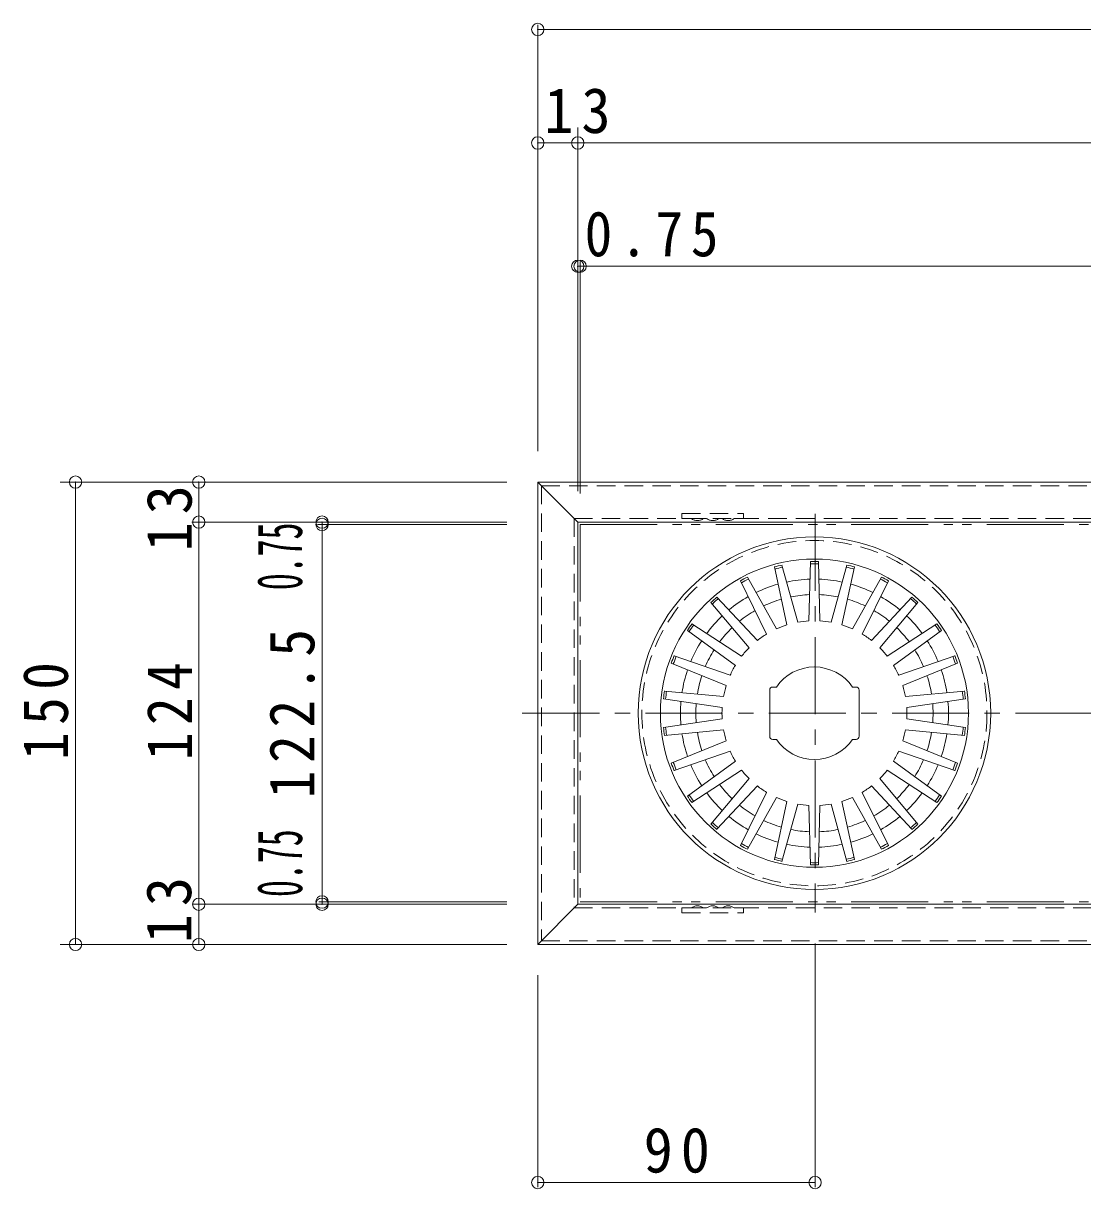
# Model space of a CAD drawing. Units: millimetres at full size, sheet at 1:5; details may follow other scales. Extents: x -856 to 920, y -699 to 563.
# Drawn here: x -856 to -512.2, y 74.3 to 452.3 of the extents above; entities that cross this region are included whole.
import ezdxf
from ezdxf.enums import TextEntityAlignment as Align

# ---------------------------------------------------------------- set-up
doc = ezdxf.new("R2010")
doc.units = ezdxf.units.MM
doc.header["$LTSCALE"] = 5
doc.header["$PDMODE"] = 32
doc.header["$PDSIZE"] = 4
for name, pattern in [('CHAIN1', [8, 5, -1, 1, -1]), ('DASHED1', [1.8, 1.2, -0.6]), ('DOUBLE_CHAIN1', [8.8, 5, -1, 0.6, -0.6, 0.6, -1])]:
    doc.linetypes.add(name, pattern=pattern)
for name, color, linetype, lineweight in [('B-0', 4, 'CHAIN1', 5), ('B-1', 2, 'Continuous', 5), ('B-2', 3, 'Continuous', 5), ('B-4', 7, 'Continuous', 5), ('B-9', 6, 'Continuous', 5), ('B-A', 1, 'DASHED1', 5)]:
    doc.layers.add(name, color=color, linetype=linetype, lineweight=lineweight)
doc.styles.add('ＭＳ ゴシック', font='')
doc.styles.get('ＭＳ ゴシック').set_extended_font_data('MS Gothic')

msp = doc.modelspace()

# ---------------------------------------------------------------- linework, layer by layer
at = {"layer": 'B-0'}
for p, q in [((-599.08, 293.219), (-599.08, 163.819)), ((-694.08, 228.519), (-84.08, 228.519))]:
    msp.add_line(p, q, dxfattribs=at)
at = {"layer": 'B-1', "linetype": 'DOUBLE_CHAIN1'}
for p, q in [((-675.33, 289.769), (-425.463, 289.769)), ((-675.33, 289.769), (-675.33, 167.269)), ((-675.33, 167.269), (-496.863, 167.269))]:
    msp.add_line(p, q, dxfattribs=at)
at = {"layer": 'B-2'}
for p, q in [((-689.08, 303.519), (-89.08, 303.519)), ((-676.08, 290.519), (-689.08, 303.519)), ((-689.08, 303.519), (-689.08, 153.519)), ((-676.08, 290.519), (-102.08, 290.519)), ((-676.08, 290.519), (-676.08, 166.519)), ((-676.08, 166.519), (-689.08, 153.519)), ((-676.08, 166.519), (-102.08, 166.519)), ((-689.08, 153.519), (-89.08, 153.519))]:
    msp.add_line(p, q, dxfattribs=at)
at = {"layer": 'B-2', "linetype": 'DASHED1'}
for p, q in [((-687.88, 302.319), (-90.28, 302.319)), ((-687.88, 302.319), (-687.88, 154.719)), ((-677.28, 291.719), (-100.88, 291.719)), ((-677.28, 291.719), (-677.28, 165.319)), ((-677.28, 165.319), (-100.88, 165.319)), ((-687.88, 154.719), (-90.28, 154.719))]:
    msp.add_line(p, q, dxfattribs=at)
at = {"layer": 'B-2'}
msp.add_circle((-599.28, 228.519), 57.2, dxfattribs=at)
at = {"layer": 'B-2', "linetype": 'DASHED1'}
msp.add_circle((-599.28, 228.519), 56, dxfattribs=at)
at = {"layer": 'B-4'}
for p, q in [((-689.08, 451.848), (-689.08, 313.519)), ((-689.08, 450.348), (-89.08, 450.348)), ((-689.08, 313.519), (-689.08, 418.519)), ((-676.08, 313.519), (-676.08, 418.519)), ((-676.08, 413.519), (-689.08, 413.519)), ((-676.08, 415.019), (-676.08, 300.519)), ((-676.08, 413.519), (-102.08, 413.519)), ((-676.08, 300.519), (-676.08, 378.519)), ((-675.33, 375.019), (-675.33, 299.769)), ((-675.33, 373.519), (-676.08, 373.519)), ((-675.33, 373.519), (-660.33, 373.519)), ((-675.33, 373.519), (-102.83, 373.519)), ((-699.08, 303.519), (-844.08, 303.519)), ((-839.08, 303.519), (-839.08, 153.519)), ((-699.08, 303.519), (-804.08, 303.519)), ((-799.08, 290.519), (-799.08, 303.519)), ((-699.08, 290.519), (-801.377, 290.519)), ((-699.08, 290.519), (-800.531, 290.519)), ((-699.08, 290.519), (-764.08, 290.519)), ((-699.08, 289.769), (-760.597, 289.769)), ((-699.08, 289.769), (-760.376, 289.769)), ((-759.08, 289.769), (-759.08, 290.519)), ((-759.08, 167.269), (-759.08, 289.769)), ((-759.08, 289.769), (-759.08, 274.769)), ((-759.08, 167.269), (-759.08, 182.269)), ((-699.08, 166.519), (-801.097, 166.519)), ((-699.08, 166.519), (-764.08, 166.519)), ((-699.08, 167.269), (-760.101, 167.269)), ((-759.08, 166.519), (-759.08, 167.269)), ((-699.08, 153.519), (-844.08, 153.519)), ((-699.08, 153.519), (-804.08, 153.519)), ((-599.08, 74.751), (-599.08, 153.819)), ((-689.08, 74.751), (-689.08, 143.519)), ((-689.08, 76.251), (-599.08, 76.251))]:
    msp.add_line(p, q, dxfattribs=at)
msp.add_lwpolyline([(-799.08, 153.519), (-799.08, 166.519), (-799.08, 290.519)], dxfattribs=at)
for p in [(-689.08, 450.348), (-689.08, 413.519), (-676.08, 413.519), (-676.08, 373.519), (-675.33, 373.519), (-839.08, 303.519), (-799.08, 303.519), (-799.08, 290.519), (-759.08, 290.519), (-759.08, 289.769), (-799.08, 166.519), (-759.08, 167.269), (-759.08, 166.519), (-839.08, 153.519), (-799.08, 153.519), (-689.08, 76.251), (-599.08, 76.251)]:
    msp.add_point(p, dxfattribs=at)
at = {"layer": 'B-9'}
for p, q in [((-609.807, 276.58), (-604.699, 258.026)), ((-601.08, 258.465), (-600.561, 277.702)), ((-597.999, 277.702), (-597.48, 258.465)), ((-593.861, 258.026), (-588.754, 276.58)), ((-621.003, 272.664), (-611.603, 255.871)), ((-608.194, 257.164), (-612.294, 275.967)), ((-586.266, 275.967), (-590.366, 257.164)), ((-586.957, 255.871), (-577.558, 272.664)), ((-614.791, 254.198), (-623.271, 271.473)), ((-575.289, 271.473), (-583.77, 254.198)), ((-630.936, 266.183), (-617.791, 252.127)), ((-580.77, 252.127), (-567.624, 266.183)), ((-620.485, 249.74), (-632.854, 264.484)), ((-565.707, 264.484), (-578.075, 249.74)), ((-639.03, 257.512), (-622.903, 247.012)), ((-575.658, 247.012), (-559.531, 257.513)), ((-624.948, 244.049), (-640.485, 255.404)), ((-558.075, 255.404), (-573.613, 244.049)), ((-644.813, 247.157), (-626.642, 240.821)), ((-571.919, 240.821), (-553.747, 247.157)), ((-627.919, 237.455), (-645.722, 244.762)), ((-552.839, 244.762), (-570.642, 237.455)), ((-647.951, 235.719), (-628.791, 233.915)), ((-613.78, 221.019), (-613.78, 236.019)), ((-612.78, 237.019), (-611.639, 237.019)), ((-585.78, 237.019), (-586.921, 237.019)), ((-584.78, 221.019), (-584.78, 236.019)), ((-569.77, 233.915), (-550.61, 235.719)), ((-629.225, 230.342), (-648.259, 233.176)), ((-550.301, 233.176), (-569.336, 230.342)), ((-648.259, 223.862), (-629.225, 226.696)), ((-628.791, 223.123), (-647.951, 221.319)), ((-550.61, 221.319), (-569.77, 223.123)), ((-569.336, 226.696), (-550.301, 223.862)), ((-645.722, 212.276), (-627.919, 219.583)), ((-612.78, 220.019), (-611.639, 220.019)), ((-585.78, 220.019), (-586.921, 220.019)), ((-570.642, 219.583), (-552.839, 212.276)), ((-626.642, 216.217), (-644.813, 209.881)), ((-553.747, 209.881), (-571.919, 216.217)), ((-640.485, 201.634), (-624.948, 212.989)), ((-573.613, 212.989), (-558.075, 201.634)), ((-622.903, 210.026), (-639.03, 199.525)), ((-559.531, 199.525), (-575.658, 210.026)), ((-632.854, 192.554), (-620.485, 207.298)), ((-617.791, 204.91), (-630.936, 190.855)), ((-567.624, 190.855), (-580.77, 204.91)), ((-578.075, 207.298), (-565.707, 192.554)), ((-623.271, 185.565), (-614.791, 202.84)), ((-611.603, 201.167), (-621.003, 184.374)), ((-577.558, 184.374), (-586.957, 201.167)), ((-583.77, 202.84), (-575.289, 185.565)), ((-612.294, 181.071), (-608.194, 199.874)), ((-604.699, 199.012), (-609.807, 180.458)), ((-600.561, 179.336), (-601.08, 198.573)), ((-597.48, 198.573), (-597.999, 179.336)), ((-588.754, 180.458), (-593.861, 199.012)), ((-590.366, 199.874), (-586.266, 181.071))]:
    msp.add_line(p, q, dxfattribs=at)
msp.add_circle((-599.28, 228.519), 50, dxfattribs=at)
for centre, radius, start, end in [((-599.28, 228.519), 49.2, 102.31029, 105.382), ((-599.28, 228.519), 49.2, 88.46414, 91.53586), ((-599.28, 228.519), 48.5, 88.46414, 91.53586), ((-599.28, 228.519), 49.2, 74.6181, 77.68982), ((-599.28, 228.519), 49.2, 116.15645, 119.22816), ((-599.28, 228.519), 48.5, 102.31029, 105.382), ((-599.28, 228.519), 48.5, 74.6181, 77.68982), ((-599.28, 228.519), 49.2, 60.77194, 63.84366), ((-599.28, 228.519), 48.5, 116.15645, 119.22816), ((-599.28, 228.519), 43.5, 105.73663, 115.80206), ((-599.28, 228.519), 43.5, 91.89047, 101.9559), ((-599.28, 228.519), 43.5, 78.04431, 88.10974), ((-599.28, 228.519), 43.5, 64.19815, 74.26358), ((-599.28, 228.519), 48.5, 60.77194, 63.84366), ((-599.28, 228.519), 49.2, 130.00259, 133.07431), ((-599.28, 228.519), 48.5, 130.00259, 133.07431), ((-599.28, 228.519), 43.5, 119.58267, 129.6481), ((-599.28, 228.519), 38.5, 106.1835, 115.35526), ((-599.28, 228.519), 38.5, 92.33734, 101.50909), ((-599.28, 228.519), 38.5, 78.49118, 87.66293), ((-599.28, 228.519), 38.5, 64.64502, 73.81677), ((-599.28, 228.519), 43.5, 50.35199, 60.41742), ((-599.28, 228.519), 48.5, 46.92578, 49.9975), ((-599.28, 228.519), 49.2, 46.92578, 49.9975), ((-599.28, 228.519), 38.5, 120.02954, 129.20129), ((-599.28, 228.519), 38.5, 50.79886, 59.97061), ((-599.28, 228.519), 49.2, 143.84875, 146.92047), ((-599.28, 228.519), 48.5, 143.84875, 146.92047), ((-599.28, 228.519), 43.5, 133.42882, 143.49425), ((-599.28, 228.519), 30, 107.2859, 114.25261), ((-599.28, 228.519), 30, 93.43976, 100.40646), ((-599.28, 228.519), 30, 79.59372, 86.56024), ((-599.28, 228.519), 30, 65.74756, 72.71426), ((-599.28, 228.519), 43.5, 36.50583, 46.57126), ((-599.28, 228.519), 48.5, 33.07962, 36.15134), ((-599.28, 228.519), 49.2, 33.07962, 36.15134), ((-599.28, 228.519), 38.5, 133.87569, 143.04744), ((-599.28, 228.519), 30, 121.13206, 128.09877), ((-599.28, 228.519), 30, 51.9014, 58.8681), ((-599.28, 228.519), 38.5, 36.9527, 46.12445), ((-599.28, 228.519), 43.5, 147.27498, 157.34041), ((-599.28, 228.519), 30, 134.97821, 141.94492), ((-599.28, 228.519), 30, 38.05524, 45.02194), ((-599.28, 228.519), 43.5, 22.65967, 32.7251), ((-599.28, 228.519), 49.2, 157.69492, 160.76663), ((-599.28, 228.519), 48.5, 157.69492, 160.76663), ((-599.28, 228.519), 38.5, 147.72185, 156.8936), ((-599.28, 228.519), 38.5, 23.10654, 32.27829), ((-599.28, 228.519), 48.5, 19.23346, 22.30518), ((-599.28, 228.519), 49.2, 19.23346, 22.30518), ((-599.28, 228.519), 43.5, 161.12112, 171.18655), ((-599.28, 228.519), 30, 148.82437, 155.79108), ((-599.28, 228.519), 15, 34.51825, 145.48175), ((-599.28, 228.519), 30, 24.20908, 31.17578), ((-599.28, 228.519), 43.5, 8.81351, 18.87894), ((-599.28, 228.519), 38.5, 161.56799, 170.73975), ((-599.28, 228.519), 38.5, 9.26038, 18.43213), ((-599.28, 228.519), 49.2, 171.54106, 174.61278), ((-599.28, 228.519), 48.5, 171.54106, 174.61278), ((-599.28, 228.519), 30, 162.67053, 169.63724), ((-612.78, 236.019), 1, 90, 180), ((-585.78, 236.019), 1, 0, 90), ((-599.28, 228.519), 30, 10.36292, 17.32962), ((-599.28, 228.519), 48.5, 5.3873, 8.45901), ((-599.28, 228.519), 49.2, 5.3873, 8.45901), ((-599.28, 228.519), 43.5, 174.96729, 185.03271), ((-599.28, 228.519), 38.5, 175.41415, 184.58591), ((-599.28, 228.519), 38.5, 355.41422, 4.58597), ((-599.28, 228.519), 43.5, 354.96735, 5.03278), ((-599.28, 228.519), 30, 176.51668, 183.48338), ((-599.28, 228.519), 30, 356.51675, 3.48346), ((-599.28, 228.519), 49.2, 185.38722, 188.45894), ((-599.28, 228.519), 48.5, 185.38722, 188.45894), ((-599.28, 228.519), 30, 190.36284, 197.32954), ((-599.28, 228.519), 30, 342.67059, 349.6373), ((-599.28, 228.519), 48.5, 351.54114, 354.61285), ((-599.28, 228.519), 49.2, 351.54114, 354.61285), ((-599.28, 228.519), 43.5, 188.81345, 198.87888), ((-599.28, 228.519), 38.5, 189.26031, 198.43207), ((-612.78, 221.019), 1, 180, 270), ((-599.28, 228.519), 15, 214.51825, 325.48175), ((-585.78, 221.019), 1, 270, 0), ((-599.28, 228.519), 38.5, 341.56805, 350.73981), ((-599.28, 228.519), 43.5, 341.12119, 351.18661), ((-599.28, 228.519), 30, 204.20898, 211.17569), ((-599.28, 228.519), 30, 328.82443, 335.79114), ((-599.28, 228.519), 49.2, 199.23337, 202.30508), ((-599.28, 228.519), 48.5, 199.23337, 202.30508), ((-599.28, 228.519), 43.5, 202.65959, 212.72502), ((-599.28, 228.519), 38.5, 203.10646, 212.27821), ((-599.28, 228.519), 38.5, 327.72189, 336.89365), ((-599.28, 228.519), 43.5, 327.27502, 337.34045), ((-599.28, 228.519), 48.5, 337.69498, 340.76669), ((-599.28, 228.519), 49.2, 337.69498, 340.76669), ((-599.28, 228.519), 30, 218.05515, 225.02185), ((-599.28, 228.519), 30, 314.97827, 321.94498), ((-599.28, 228.519), 38.5, 216.95262, 226.12437), ((-599.28, 228.519), 30, 231.90131, 238.86801), ((-599.28, 228.519), 30, 301.13211, 308.09882), ((-599.28, 228.519), 38.5, 313.87573, 323.04749), ((-599.28, 228.519), 49.2, 213.07953, 216.15125), ((-599.28, 228.519), 48.5, 213.07953, 216.15125), ((-599.28, 228.519), 43.5, 216.50575, 226.57118), ((-599.28, 228.519), 30, 245.74747, 252.71417), ((-599.28, 228.519), 30, 287.28595, 294.25266), ((-599.28, 228.519), 43.5, 313.42886, 323.49429), ((-599.28, 228.519), 48.5, 323.84882, 326.92053), ((-599.28, 228.519), 49.2, 323.84882, 326.92053), ((-599.28, 228.519), 38.5, 230.79877, 239.97052), ((-599.28, 228.519), 30, 259.59363, 266.56033), ((-599.28, 228.519), 30, 273.43979, 280.40649), ((-599.28, 228.519), 38.5, 300.02957, 309.20132), ((-599.28, 228.519), 48.5, 226.92569, 229.99741), ((-599.28, 228.519), 43.5, 230.3519, 240.41733), ((-599.28, 228.519), 38.5, 244.64493, 253.81668), ((-599.28, 228.519), 38.5, 286.18341, 295.35516), ((-599.28, 228.519), 43.5, 299.5827, 309.64813), ((-599.28, 228.519), 48.5, 310.00266, 313.07437), ((-599.28, 228.519), 49.2, 226.92569, 229.99741), ((-599.28, 228.519), 43.5, 244.19806, 254.26349), ((-599.28, 228.519), 38.5, 258.49109, 267.66284), ((-599.28, 228.519), 38.5, 272.33725, 281.509), ((-599.28, 228.519), 43.5, 285.73654, 295.80197), ((-599.28, 228.519), 49.2, 310.00266, 313.07437), ((-599.28, 228.519), 49.2, 240.77185, 243.84357), ((-599.28, 228.519), 48.5, 240.77185, 243.84357), ((-599.28, 228.519), 43.5, 258.04422, 268.10965), ((-599.28, 228.519), 43.5, 271.89038, 281.95581), ((-599.28, 228.519), 48.5, 296.15649, 299.22821), ((-599.28, 228.519), 49.2, 296.15649, 299.22821), ((-599.28, 228.519), 48.5, 254.61801, 257.68973), ((-599.28, 228.519), 48.5, 282.31033, 285.38205), ((-599.28, 228.519), 49.2, 254.61801, 257.68973), ((-599.28, 228.519), 49.2, 268.46417, 271.53589), ((-599.28, 228.519), 48.5, 268.46417, 271.53589), ((-599.28, 228.519), 49.2, 282.31033, 285.38205)]:
    msp.add_arc(centre, radius, start, end, dxfattribs=at)
at = {"layer": 'B-A'}
for p, q in [((-634.28, 291.719), (-635.28, 291.719)), ((-629.28, 291.719), (-630.28, 291.719)), ((-634.28, 165.319), (-635.28, 165.319)), ((-629.28, 165.319), (-630.28, 165.319))]:
    msp.add_line(p, q, dxfattribs=at)
for points in [[(-639.28, 291.719), (-642.28, 291.719), (-642.28, 293.319), (-622.28, 293.319), (-622.28, 291.719), (-625.28, 291.719)], [(-639.28, 165.319), (-642.28, 165.319), (-642.28, 163.719), (-622.28, 163.719), (-622.28, 165.319), (-625.28, 165.319)]]:
    msp.add_lwpolyline(points, dxfattribs=at)
for centre, start, end in [((-637.28, 294.226), 231.41991, 308.58009), ((-632.28, 294.226), 231.41991, 308.58009), ((-627.28, 294.226), 231.41991, 308.58009), ((-637.28, 162.812), 51.41991, 128.58009), ((-632.28, 162.812), 51.41991, 128.58009), ((-627.28, 162.812), 51.41991, 128.58009)]:
    msp.add_arc(centre, 3.207, start, end, dxfattribs=at)

# ---------------------------------------------------------------- texts
at = {"layer": 'B-4', "color": 2, "style": 'ＭＳ ゴシック', "width": 0.55}
for p in [(-761.144, 268.433), (-761.144, 168.889)]:
    msp.add_text('0.75', height=14.66, rotation=90, dxfattribs=at).set_placement(p, align=Align.BOTTOM_LEFT)
at = {"layer": 'B-4', "color": 2, "char_height": 14.66, "attachment_point": 7, "style": 'ＭＳ ゴシック'}
for s, insert in [('\\T1.27;\\W0.95;13', (-686.945, 416.519)), ('\\T1.28;\\W0.9;0.75', (-673.873, 376.519)), ('\\T1.27;\\W0.95;90', (-654.705, 79.251))]:
    msp.add_mtext(s, dxfattribs=dict(at, insert=insert))
at = {"layer": 'B-4', "color": 2, "char_height": 14.66, "attachment_point": 7, "rotation": 90, "style": 'ＭＳ ゴシック'}
for s, insert in [('\\T1.27;\\W0.95;13', (-801.152, 281.006)), ('\\T1.28;\\W0.9;122.5', (-761.331, 200.899)), ('\\T1.27;\\W0.9;150', (-841.302, 213.32)), ('\\T1.27;\\W0.9;124', (-801.302, 213.282)), ('\\T1.27;\\W0.95;13', (-801.302, 153.88))]:
    msp.add_mtext(s, dxfattribs=dict(at, insert=insert))

doc.saveas('drawing.dxf')
